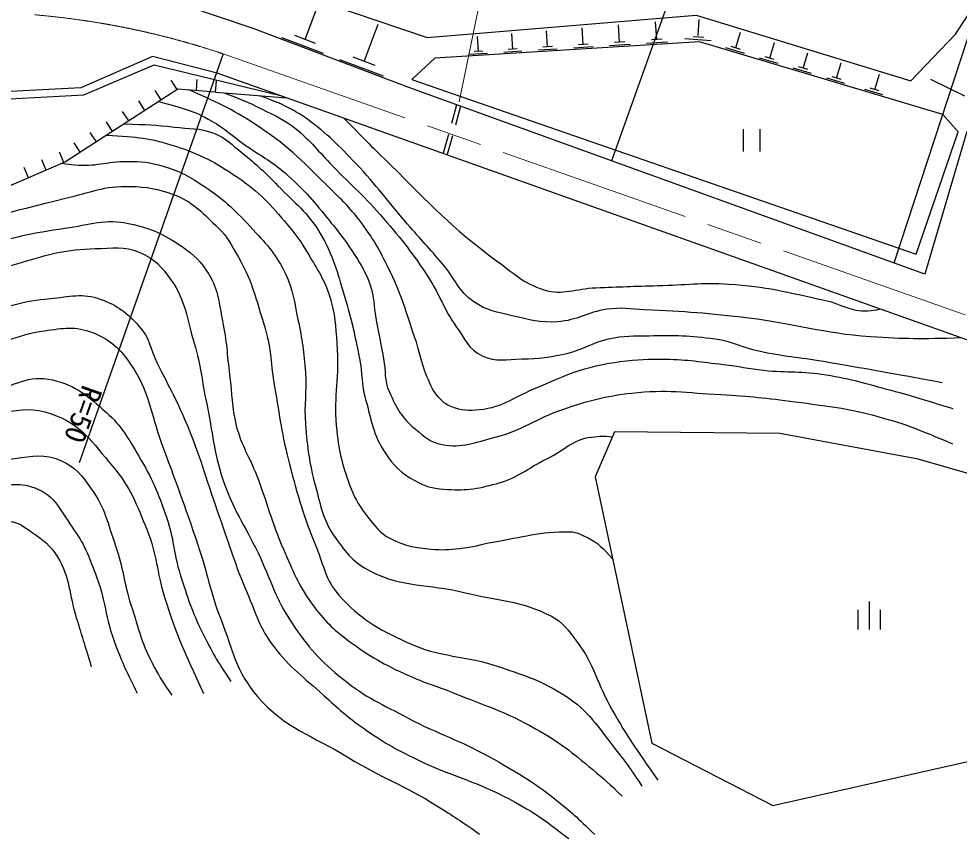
# Model space of a CAD drawing. Units: millimetres, scale not verified. Extents: x 40000 to 680000, y 20000 to 380000.
# Drawn here: x 399288 to 457856, y 264256 to 315468 of the extents above; entities that cross this region are included whole.
import ezdxf
from ezdxf.enums import TextEntityAlignment as Align

# ---------------------------------------------------------------- set-up
doc = ezdxf.new("R2010")
doc.units = ezdxf.units.MM
doc.header["$LTSCALE"] = 1000
doc.linetypes.add('CHAIN', pattern=[18.5, 12, -1.5, 3.5, -1.5])
for name, color, linetype, lineweight in [('M-BGD', 7, 'Continuous', 25), ('M-BMK', 2, 'CHAIN', 13), ('M-STR-HTXT', 7, 'Continuous', 13)]:
    doc.layers.add(name, color=color, linetype=linetype, lineweight=lineweight)
doc.styles.add('ＭＳ ゴシック', font='')
doc.styles.get('ＭＳ ゴシック').set_extended_font_data('MS Gothic')

msp = doc.modelspace()

# ---------------------------------------------------------------- linework, layer by layer
at = {"layer": 'M-BGD'}
for p, q in [((464966, 334443), (453784, 300260)), ((445444, 332542), (436197, 306621)), ((417122, 314182), (417959, 316391)), ((420791, 312815), (421669, 315132)), ((436709, 314019), (436641, 315096)), ((439021, 314171), (438951, 315288)), ((441600, 314437), (441657, 315424)), ((430049, 313582), (429989, 314545)), ((432224, 313724), (432161, 314725)), ((434444, 313870), (434379, 314909)), ((443949, 313654), (444244, 314638)), ((418274, 313300), (415675, 314285)), ((417772, 313936), (416472, 314428)), ((427918, 313442), (427860, 314369)), ((437026, 314039), (436392, 313999)), ((439690, 314015), (438376, 313932)), ((439349, 314191), (438692, 314150)), ((440771, 314239), (442402, 314112)), ((441294, 314360), (441950, 314322)), ((446052, 313022), (446343, 313996)), ((428191, 313459), (427646, 313425)), ((430627, 313447), (429493, 313376)), ((430333, 313599), (429766, 313564)), ((432824, 313585), (431647, 313511)), ((432518, 313743), (431930, 313706)), ((435066, 313725), (433844, 313649)), ((434749, 313889), (434138, 313851)), ((437355, 313868), (436087, 313789)), ((444477, 313306), (443318, 313653)), ((444239, 313567), (443660, 313740)), ((448141, 312395), (448429, 313358)), ((412008, 313285), (403054, 287827)), ((407606, 313130), (403160, 311161)), ((411633, 312083), (407606, 313130)), ((421999, 311889), (419273, 312922)), ((421473, 312556), (420109, 313073)), ((425200, 313007), (423757, 311685)), ((428474, 313312), (427383, 313244)), ((446573, 312679), (445428, 313022)), ((446338, 312937), (445766, 313108)), ((403328, 310727), (407714, 312604)), ((407714, 312604), (415581, 310688)), ((448657, 312056), (447525, 312395)), ((448424, 312311), (447858, 312480)), ((450218, 311772), (450502, 312723)), ((409159, 311068), (408778, 311655)), ((410347, 311000), (410405, 311697)), ((411543, 310900), (411601, 311598)), ((520125, 273514), (411633, 312083)), ((423757, 311685), (455180, 300808)), ((450727, 311437), (449608, 311772)), ((450497, 311689), (449938, 311856)), ((452598, 311060), (452882, 312011)), ((458210, 310654), (456089, 311692)), ((403160, 311161), (396424, 310831)), ((408151, 310416), (407771, 311003)), ((455712, 299563), (423588, 311181)), ((453107, 310725), (451988, 311060)), ((452878, 310977), (452318, 311144)), ((396520, 310365), (403328, 310727)), ((411543, 310900), (415987, 310544)), ((407144, 309764), (406764, 310351)), ((426553, 310108), (426232, 308943)), ((426800, 310019), (426479, 308854)), ((406137, 309112), (405756, 309699)), ((456845, 309503), (457792, 308427)), ((405129, 308460), (404749, 309047)), ((404122, 307808), (403741, 308395)), ((426046, 308268), (425726, 307102)), ((426293, 308179), (425972, 307015)), ((444407, 308605), (444407, 307205)), ((445457, 307205), (445457, 308605)), ((455180, 300808), (457792, 308427)), ((458333, 308441), (455712, 299563)), ((403114, 307156), (402734, 307743)), ((402099, 306519), (401823, 307162)), ((400996, 306045), (400720, 306688)), ((399894, 305572), (399617, 306215)), ((452260, 277440), (452260, 279190)), ((451560, 277440), (451560, 278665)), ((452960, 277440), (452960, 278665))]:
    msp.add_line(p, q, dxfattribs=at)
for points in [[(454850, 311602), (457624, 314504), (461687, 320695), (461313, 324201)], [(402464, 320061), (412366, 318501), (424717, 314309)], [(423588, 311181), (413881, 314857), (407464, 317050), (402853, 318178), (399297, 318700)], [(424717, 314309), (441468, 315697), (454850, 311602)], [(456845, 309503), (441678, 314039), (425200, 313007)], [(411543, 310900), (409200, 311095), (402192, 306559), (398688, 305054), (390819, 305828), (381036, 310686)], [(466128, 284941), (455302, 288055), (446692, 289652), (436389, 289748), (435180, 286943), (438711, 270351), (446257, 266482), (468050, 271388)]]:
    msp.add_lwpolyline(points, dxfattribs=at)
for points, knots in [([(457473, 291175), (455638, 291753), (455139, 291909), (453625, 292314), (452049, 292736), (451172, 293019), (449561, 293282), (448066, 293525), (447199, 293402), (445692, 293561), (444696, 293666), (444150, 293815), (443155, 293927), (441764, 294082), (440986, 294231), (439586, 294249), (438476, 294264), (437849, 294241), (436748, 294099), (435726, 293966), (435156, 293835), (434169, 293540), (433129, 293228), (432598, 292906), (431589, 292508), (430182, 291952), (429481, 291274), (427977, 291110), (427305, 291037), (426892, 291072), (426257, 291304), (425955, 291414), (425795, 291526), (425569, 291755), (425109, 292222), (424955, 292588), (424709, 293196), (424330, 294134), (424262, 294710), (423935, 295668), (423401, 297237), (423171, 298151), (422452, 299645), (421840, 300917), (421475, 301636), (420625, 302762), (419969, 303630), (419537, 304071), (418754, 304826), (417088, 306433), (416215, 307442), (414283, 308717), (412657, 309791), (411948, 310134), (409868, 311039)], [0, 0, 0, 0, 1, 1, 1, 2, 2, 2, 3, 3, 3, 4, 4, 4, 5, 5, 5, 6, 6, 6, 7, 7, 7, 8, 8, 8, 9, 9, 9, 10, 10, 10, 11, 11, 11, 12, 12, 12, 13, 13, 13, 14, 14, 14, 15, 15, 15, 16, 16, 16, 17, 17, 17, 18, 18, 18, 18]), ([(412069, 310858), (413186, 310432), (413524, 310305), (414412, 309857), (415261, 309428), (415772, 309222), (416518, 308631), (417519, 307839), (417925, 307221), (418819, 306310), (420067, 305038), (420839, 304393), (422001, 303042), (423176, 301674), (423813, 300879), (424795, 299366), (425546, 298208), (425741, 297419), (426537, 296291), (427082, 295519), (427291, 294883), (428149, 294486), (429028, 294078), (429653, 294271), (430621, 294292), (431721, 294316), (432345, 294385), (433416, 294636), (434463, 294881), (434968, 295303), (436017, 295539), (436987, 295757), (437561, 295710), (438554, 295732), (440159, 295769), (441069, 295750), (442660, 295539), (443749, 295395), (444296, 295020), (445369, 294787), (446931, 294447), (447834, 294405), (449411, 294142), (451648, 293768), (452897, 293535), (455129, 293131), (455776, 293014), (455979, 292978), (456785, 292830)], [0, 0, 0, 0, 1, 1, 1, 2, 2, 2, 3, 3, 3, 4, 4, 4, 5, 5, 5, 6, 6, 6, 7, 7, 7, 8, 8, 8, 9, 9, 9, 10, 10, 10, 11, 11, 11, 12, 12, 12, 13, 13, 13, 14, 14, 14, 15, 15, 15, 16, 16, 16, 16]), ([(458010, 295596), (455355, 295511), (454540, 295521), (452324, 295668), (449336, 295866), (447719, 296469), (444746, 296829), (442224, 297134), (440801, 297230), (438264, 297345), (437345, 297387), (436819, 297515), (435910, 297377), (434690, 297192), (434078, 296686), (432846, 296603), (431735, 296528), (431102, 296719), (430019, 296979), (429056, 297211), (428446, 297273), (427633, 297839), (426650, 298525), (426452, 299290), (425677, 300204), (424846, 301184), (424347, 301705), (423505, 302676), (422234, 304145), (421617, 305051), (420281, 306460), (419185, 307616), (418549, 308262), (417271, 309212), (416968, 309437), (416780, 309537), (416454, 309728), (415659, 310192), (415322, 310284), (414298, 310680)], [0, 0, 0, 0, 1, 1, 1, 2, 2, 2, 3, 3, 3, 4, 4, 4, 5, 5, 5, 6, 6, 6, 7, 7, 7, 8, 8, 8, 9, 9, 9, 10, 10, 10, 11, 11, 11, 12, 12, 12, 13, 13, 13, 13]), ([(407995, 310314), (409523, 309899), (410108, 309788), (411302, 309104), (412162, 308612), (412557, 308202), (413365, 307628), (414348, 306931), (414979, 306643), (415888, 305851), (416998, 304883), (417534, 304239), (418468, 303099), (419267, 302123), (419717, 301568), (420374, 300491), (420739, 299892), (420950, 299549), (421176, 298886), (421440, 298112), (421375, 297626), (421520, 296822), (421698, 295840), (421827, 295295), (422008, 294314), (422158, 293498), (422021, 292975), (422366, 292221), (422824, 291219), (423136, 290615), (423986, 289914), (424564, 289436), (424911, 289093), (425648, 288953), (426931, 288711), (427693, 289093), (428959, 289412), (430685, 289846), (431485, 290579), (433172, 291146), (434808, 291696), (435758, 291965), (437472, 292164), (439619, 292413), (440846, 292177), (443004, 292063), (444818, 291968), (445833, 291860), (447634, 291619), (449663, 291348), (450820, 291245), (452793, 290702), (454656, 290189), (455339, 289904), (457437, 288996)], [0, 0, 0, 0, 1, 1, 1, 2, 2, 2, 3, 3, 3, 4, 4, 4, 5, 5, 5, 6, 6, 6, 7, 7, 7, 8, 8, 8, 9, 9, 9, 10, 10, 10, 11, 11, 11, 12, 12, 12, 13, 13, 13, 14, 14, 14, 15, 15, 15, 16, 16, 16, 17, 17, 17, 18, 18, 18, 18]), ([(419557, 309267), (420925, 307844), (421310, 307473), (422459, 306349), (424909, 303953), (426197, 302484), (428966, 300466), (430090, 299646), (430668, 299007), (431997, 298595), (433201, 298222), (433962, 298678), (435222, 298724), (436733, 298780), (437580, 298813), (439092, 298853), (440817, 298899), (441787, 299052), (443510, 298950), (445856, 298812), (447143, 298436), (449443, 297950), (450513, 297725), (451072, 297213), (452163, 297291), (452468, 297313), (452608, 297312), (452939, 297399)], [0, 0, 0, 0, 1, 1, 1, 2, 2, 2, 3, 3, 3, 4, 4, 4, 5, 5, 5, 6, 6, 6, 7, 7, 7, 8, 8, 8, 9, 9, 9, 9]), ([(405853, 308928), (407327, 308875), (407751, 308869), (408959, 308726), (409929, 308611), (410521, 308696), (411431, 308339), (412212, 308033), (412540, 307639), (413194, 307114), (414117, 306374), (414606, 305920), (415430, 305072), (416507, 303962), (417262, 303434), (418052, 302105), (418895, 300688), (419098, 299747), (419579, 298171), (420030, 296692), (420202, 295839), (420503, 294323), (420700, 293331), (420618, 292737), (420890, 291764), (421266, 290421), (421341, 289570), (422116, 288410), (422657, 287600), (423092, 287187), (423943, 286712), (424586, 286354), (425015, 286233), (425749, 286175), (427037, 286072), (427790, 286185), (429038, 286519), (430359, 286872), (430948, 287467), (432177, 288067), (433267, 288599), (433767, 289277), (434972, 289421), (435470, 289480), (435708, 289507), (436257, 289441)], [0, 0, 0, 0, 1, 1, 1, 2, 2, 2, 3, 3, 3, 4, 4, 4, 5, 5, 5, 6, 6, 6, 7, 7, 7, 8, 8, 8, 9, 9, 9, 10, 10, 10, 11, 11, 11, 12, 12, 12, 13, 13, 13, 14, 14, 14, 15, 15, 15, 15]), ([(404773, 308229), (406703, 308103), (407443, 308056), (409055, 307534), (410653, 307016), (411506, 306546), (412902, 305610), (414309, 304667), (414941, 303907), (416046, 302622), (416712, 301847), (417012, 301347), (417527, 300465), (418098, 299489), (418468, 298935), (418749, 297840), (419041, 296701), (419039, 296025), (419113, 294851), (419237, 292886), (418855, 291765), (419087, 289809), (419258, 288369), (419460, 287557), (419988, 286206), (420279, 285460), (420535, 285070), (421027, 284438), (421492, 283842), (421757, 283449), (422431, 283104), (423345, 282636), (423955, 282546), (424978, 282446), (425671, 282378), (426068, 282412), (426762, 282481), (427578, 282561), (428015, 282742), (428824, 282879), (430682, 283195), (431721, 283549), (433606, 283522), (434055, 283516), (434290, 283348), (434697, 283158), (435424, 282820), (435655, 282490), (436267, 281835)], [0, 0, 0, 0, 1, 1, 1, 2, 2, 2, 3, 3, 3, 4, 4, 4, 5, 5, 5, 6, 6, 6, 7, 7, 7, 8, 8, 8, 9, 9, 9, 10, 10, 10, 11, 11, 11, 12, 12, 12, 13, 13, 13, 14, 14, 14, 15, 15, 15, 16, 16, 16, 16]), ([(401992, 306472), (402344, 306404), (402462, 306401), (402766, 306371), (404039, 306244), (404755, 306589), (406035, 306590), (406922, 306591), (407438, 306548), (408287, 306290), (409361, 305964), (409934, 305648), (410863, 305019), (412173, 304133), (412819, 303493), (413889, 302328), (414789, 301349), (415325, 300779), (415899, 299579), (416394, 298544), (416435, 297867), (416671, 296743), (416940, 295464), (417038, 294733), (417139, 293430), (417236, 292185), (417034, 291477), (417139, 290233), (417268, 288712), (417362, 287847), (417763, 286374), (418119, 285067), (418223, 284241), (419010, 283138), (419693, 282183), (420149, 281608), (421193, 281072), (423264, 280010), (424745, 280313), (427002, 279747), (429145, 279210), (430501, 279286), (432460, 278266), (433223, 277868), (433490, 277386), (434019, 276706), (435176, 275217), (435296, 274051), (436241, 272418), (437260, 270656), (437676, 270072), (439087, 268052)], [0, 0, 0, 0, 1, 1, 1, 2, 2, 2, 3, 3, 3, 4, 4, 4, 5, 5, 5, 6, 6, 6, 7, 7, 7, 8, 8, 8, 9, 9, 9, 10, 10, 10, 11, 11, 11, 12, 12, 12, 13, 13, 13, 14, 14, 14, 15, 15, 15, 16, 16, 16, 17, 17, 17, 17]), ([(365703, 264256), (366479, 266058), (366675, 266591), (367223, 268115), (368182, 270782), (368544, 272339), (369211, 275093), (369941, 278106), (369849, 279907), (370693, 282890), (371448, 285560), (371729, 287172), (373149, 289556), (374187, 291300), (375047, 292119), (376540, 293493), (378076, 294906), (379089, 295547), (380906, 296573), (382947, 297725), (384197, 298175), (386364, 299068), (389086, 300189), (390632, 300773), (393420, 301719), (396801, 302865), (398716, 303473), (402191, 304292), (403743, 304657), (404612, 305075), (406206, 305032), (407287, 305003), (407913, 304901), (408928, 304526), (410115, 304087), (410613, 303471), (411547, 302615), (412149, 302064), (412379, 301642), (412794, 300939), (413808, 299225), (414049, 298088), (414626, 296183), (415043, 294810), (414959, 293970), (415211, 292558), (415549, 290664), (415662, 289585), (416147, 287724), (416684, 285664), (417018, 284509), (417823, 282539), (418307, 281354), (418377, 280534), (419226, 279576), (420555, 278078), (421625, 277504), (423437, 276653), (425576, 275647), (427051, 275868), (429284, 275093), (430920, 274526), (431883, 274238), (433338, 273300), (434814, 272349), (435332, 271405), (436418, 270026), (437113, 269142), (437357, 268814), (438094, 267687)], [0, 0, 0, 0, 1, 1, 1, 2, 2, 2, 3, 3, 3, 4, 4, 4, 5, 5, 5, 6, 6, 6, 7, 7, 7, 8, 8, 8, 9, 9, 9, 10, 10, 10, 11, 11, 11, 12, 12, 12, 13, 13, 13, 14, 14, 14, 15, 15, 15, 16, 16, 16, 17, 17, 17, 18, 18, 18, 19, 19, 19, 20, 20, 20, 21, 21, 21, 22, 22, 22, 23, 23, 23, 23]), ([(369331, 268560), (369503, 268668), (369564, 268755), (369694, 268898), (370368, 269642), (369943, 270446), (370188, 271419), (370648, 273245), (371204, 274193), (371540, 276045), (371769, 277308), (371606, 278055), (371825, 279320), (371982, 280222), (372219, 280694), (372449, 281581), (372930, 283432), (372789, 284613), (373619, 286337), (374499, 288166), (375136, 289174), (376555, 290625), (377863, 291962), (378859, 292428), (380454, 293406), (381994, 294350), (382946, 294724), (384560, 295537), (386388, 296458), (387408, 296985), (389264, 297850), (392255, 299244), (393880, 300176), (397008, 301228), (398964, 301886), (400110, 302145), (402154, 302424), (403727, 302638), (404659, 303055), (406208, 302710), (407561, 302408), (408314, 302065), (409457, 301280), (410226, 300752), (410635, 300362), (411120, 299565), (411736, 298552), (411737, 297815), (411978, 296654), (412248, 295351), (412246, 294595), (412420, 293276), (412581, 292047), (412530, 291332), (412835, 290131), (413160, 288856), (413634, 288239), (414109, 287012), (414795, 285239), (415000, 284175), (415772, 282438), (416387, 281057), (416668, 280225), (417565, 279008), (418315, 277991), (418836, 277471), (419852, 276721), (421185, 275738), (422010, 275277), (423517, 274590), (424596, 274098), (425251, 273945), (426350, 273498), (428371, 272677), (429571, 272339), (431469, 271263), (432957, 270421), (433721, 269817), (435030, 268716), (435772, 268092), (436035, 267867), (436875, 267053)], [0, 0, 0, 0, 1, 1, 1, 2, 2, 2, 3, 3, 3, 4, 4, 4, 5, 5, 5, 6, 6, 6, 7, 7, 7, 8, 8, 8, 9, 9, 9, 10, 10, 10, 11, 11, 11, 12, 12, 12, 13, 13, 13, 14, 14, 14, 15, 15, 15, 16, 16, 16, 17, 17, 17, 18, 18, 18, 19, 19, 19, 20, 20, 20, 21, 21, 21, 22, 22, 22, 23, 23, 23, 24, 24, 24, 25, 25, 25, 26, 26, 26, 27, 27, 27, 27]), ([(380076, 291177), (382279, 292466), (382878, 292815), (384715, 293789), (386622, 294800), (387706, 295339), (389666, 296245), (393421, 297980), (395488, 299111), (399450, 300299), (401201, 300824), (402223, 301119), (404050, 301156), (405135, 301179), (405821, 301351), (406818, 300923), (407750, 300522), (408184, 300037), (408767, 299207), (409709, 297867), (409738, 296838), (410210, 295270), (410644, 293826), (410679, 292964), (410989, 291489), (411378, 289645), (411406, 288559), (412003, 286772), (412629, 284898), (413331, 283991), (414186, 282211), (415006, 280504), (415235, 279416), (416291, 277845), (417325, 276306), (418043, 275498), (419488, 274336), (420924, 273180), (421914, 272785), (423542, 271919), (425478, 270889), (426698, 270577), (428610, 269502), (430252, 268579), (431189, 268062), (432664, 266890), (433686, 266079), (434052, 265758), (435159, 264668)], [0, 0, 0, 0, 1, 1, 1, 2, 2, 2, 3, 3, 3, 4, 4, 4, 5, 5, 5, 6, 6, 6, 7, 7, 7, 8, 8, 8, 9, 9, 9, 10, 10, 10, 11, 11, 11, 12, 12, 12, 13, 13, 13, 14, 14, 14, 15, 15, 15, 16, 16, 16, 16]), ([(373233, 271125), (373758, 272660), (373888, 273069), (374285, 274322), (374980, 276513), (375298, 277762), (375923, 279974), (376515, 282072), (376564, 283343), (377404, 285354), (377978, 286728), (378342, 287547), (379379, 288616), (380813, 290092), (381986, 290520), (383823, 291448), (386363, 292733), (387961, 293063), (390580, 294177), (393089, 295245), (394356, 296188), (396947, 297036), (398583, 297571), (399521, 297898), (401236, 298050), (402469, 298158), (403245, 298428), (404406, 297998), (405465, 297605), (406012, 297171), (406771, 296334), (407448, 295588), (407473, 294927), (407915, 294021), (408664, 292482), (409165, 291656), (409812, 290071), (410694, 287910), (411001, 286629), (411787, 284431), (412445, 282590), (412732, 281525), (413502, 279728), (414078, 278384), (414269, 277530), (415165, 276375), (416209, 275031), (417014, 274467), (418284, 273334), (419209, 272509), (419711, 272018), (420727, 271307), (421961, 270444), (422699, 270016), (424054, 269358), (425843, 268489), (426947, 268233), (428757, 267409), (429539, 267054), (429963, 266824), (430707, 266395), (431875, 265722), (432252, 265400), (433539, 264420)], [0, 0, 0, 0, 1, 1, 1, 2, 2, 2, 3, 3, 3, 4, 4, 4, 5, 5, 5, 6, 6, 6, 7, 7, 7, 8, 8, 8, 9, 9, 9, 10, 10, 10, 11, 11, 11, 12, 12, 12, 13, 13, 13, 14, 14, 14, 15, 15, 15, 16, 16, 16, 17, 17, 17, 18, 18, 18, 19, 19, 19, 20, 20, 20, 21, 21, 21, 21]), ([(375796, 272061), (376780, 275445), (377030, 276360), (377950, 279075), (378636, 281101), (378791, 282344), (379801, 284230), (380432, 285406), (380972, 285967), (381906, 286920), (383693, 288741), (385064, 289370), (387286, 290623), (388658, 291397), (389619, 291407), (391067, 292027), (393184, 292933), (394271, 293665), (396408, 294522), (398125, 295209), (399060, 295784), (400891, 296042), (402053, 296205), (402800, 296353), (403893, 295925), (405148, 295433), (405746, 294765), (406466, 293625), (407464, 292044), (407500, 290898), (408142, 289142), (409058, 286636), (409592, 285239), (410442, 282710), (411051, 280897), (411188, 279813), (411884, 278032), (412633, 276116), (412800, 274831), (414145, 273276), (415897, 271251), (417554, 270854), (419837, 269456), (421923, 268178), (423262, 267755), (425333, 266454), (426385, 265793), (426749, 265566), (427984, 264700)], [0, 0, 0, 0, 1, 1, 1, 2, 2, 2, 3, 3, 3, 4, 4, 4, 5, 5, 5, 6, 6, 6, 7, 7, 7, 8, 8, 8, 9, 9, 9, 10, 10, 10, 11, 11, 11, 12, 12, 12, 13, 13, 13, 14, 14, 14, 15, 15, 15, 16, 16, 16, 16]), ([(378427, 273334), (378685, 275201), (378783, 275778), (379168, 277311), (379635, 279169), (379841, 280271), (380766, 281950), (381543, 283358), (382209, 284052), (383456, 285068), (384835, 286192), (385899, 286388), (387432, 287290), (389272, 288372), (390161, 289225), (392071, 290175), (394107, 291188), (395343, 291576), (397529, 292202), (399007, 292626), (399891, 293335), (401388, 292982), (402878, 292631), (403596, 291970), (404741, 290955), (405734, 290073), (406083, 289364), (406768, 288226), (407604, 286836), (407945, 285974), (408483, 284444), (408961, 283086), (408908, 282232), (409341, 280858), (409802, 279396), (410070, 278570), (410744, 277194), (411342, 275974), (411613, 275540), (412498, 274192)], [0, 0, 0, 0, 1, 1, 1, 2, 2, 2, 3, 3, 3, 4, 4, 4, 5, 5, 5, 6, 6, 6, 7, 7, 7, 8, 8, 8, 9, 9, 9, 10, 10, 10, 11, 11, 11, 12, 12, 12, 13, 13, 13, 13]), ([(380065, 273685), (380142, 273949), (380160, 274018), (380220, 274231), (380757, 276125), (380601, 277356), (381507, 279104), (382572, 281160), (383307, 282294), (384937, 283938), (386166, 285177), (387214, 285433), (388719, 286316), (390928, 287611), (392210, 288266), (394527, 289356), (395991, 290045), (396759, 290652), (398348, 290955), (399485, 291171), (400212, 291242), (401310, 290877), (403175, 290256), (403862, 289103), (405131, 287602), (406270, 286255), (406612, 285261), (407275, 283626), (407907, 282065), (407868, 281063), (408366, 279455), (409114, 277040), (409537, 276218), (410783, 273451)], [0, 0, 0, 0, 1, 1, 1, 2, 2, 2, 3, 3, 3, 4, 4, 4, 5, 5, 5, 6, 6, 6, 7, 7, 7, 8, 8, 8, 9, 9, 9, 10, 10, 10, 11, 11, 11, 11]), ([(387146, 282788), (388675, 283814), (389143, 284120), (390499, 284841), (391952, 285613), (392814, 285955), (394345, 286556), (396144, 287262), (397135, 287823), (399049, 288089), (400156, 288243), (400883, 288405), (401908, 287959), (402837, 287556), (403217, 287017), (403805, 286192), (404676, 284970), (404813, 284073), (405312, 282658), (405808, 281253), (405810, 280383), (406274, 278967), (406777, 277432), (406948, 276509), (407729, 275095), (408118, 274393), (408270, 274119), (408821, 273354)], [0, 0, 0, 0, 1, 1, 1, 2, 2, 2, 3, 3, 3, 4, 4, 4, 5, 5, 5, 6, 6, 6, 7, 7, 7, 8, 8, 8, 9, 9, 9, 9]), ([(384045, 274775), (384482, 275911), (384628, 276358), (385258, 277217), (385781, 277932), (386204, 278225), (386817, 278863), (388325, 280434), (389037, 281462), (390716, 282848), (391895, 283823), (392700, 284192), (394077, 284858), (395334, 285466), (396021, 285918), (397386, 286210), (398491, 286446), (399216, 286644), (400279, 286262), (401618, 285780), (401918, 284742), (402757, 283593), (403430, 282672), (403615, 282028), (404039, 280968), (404717, 279274), (404652, 278174), (405312, 276472), (405776, 275278), (405969, 274844), (406664, 273484)], [0, 0, 0, 0, 1, 1, 1, 2, 2, 2, 3, 3, 3, 4, 4, 4, 5, 5, 5, 6, 6, 6, 7, 7, 7, 8, 8, 8, 9, 9, 9, 10, 10, 10, 10]), ([(386939, 276914), (387100, 277003), (387146, 277039), (387276, 277122), (388083, 277639), (388400, 278108), (389148, 278707), (390797, 280030), (391761, 280719), (393436, 282008), (394451, 282790), (394803, 283657), (396035, 284009), (397042, 284297), (397682, 284387), (398711, 284191), (399313, 284077), (399615, 283844), (400115, 283489), (400817, 282990), (401255, 282694), (401700, 281956), (402501, 280628), (402413, 279644), (402870, 278162), (403235, 276974), (403349, 276603), (403805, 275121)], [0, 0, 0, 0, 1, 1, 1, 2, 2, 2, 3, 3, 3, 4, 4, 4, 5, 5, 5, 6, 6, 6, 7, 7, 7, 8, 8, 8, 9, 9, 9, 9])]:
    msp.add_open_spline(points, degree=3, knots=knots, dxfattribs=at)
at = {"layer": 'M-BMK'}
msp.add_line((412008, 313285), (458569, 296909), dxfattribs=at)
msp.add_arc((396052, 265820), 50076, 71.41904, 108.554, dxfattribs=at)
at = {"layer": 'M-STR-HTXT'}
msp.add_line((426711, 310294), (433035, 340811), dxfattribs=at)

# ---------------------------------------------------------------- texts
at = {"layer": 'M-BGD', "style": 'ＭＳ ゴシック'}
msp.add_text('R=50', height=1320, rotation=250.622, dxfattribs=at).set_placement((402899, 292872), align=Align.BOTTOM_LEFT)

doc.saveas('drawing.dxf')
